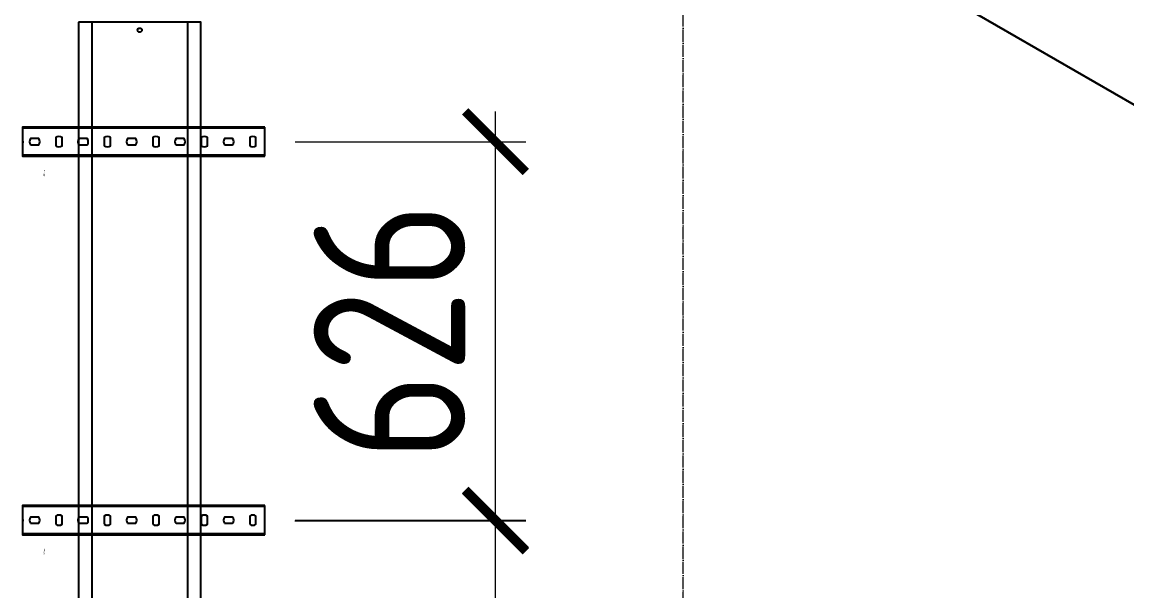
# Model space of a CAD drawing. Header units: millimetres. Extents: x -42533 to 645315, y 3457 to 82611.
# Drawn here: x 187699 to 189522, y 42735 to 43674 of the extents above; entities that cross this region are included whole.
import ezdxf
from ezdxf.enums import TextEntityAlignment as Align

# ---------------------------------------------------------------- set-up
doc = ezdxf.new("R2018")
doc.units = ezdxf.units.MM
doc.linetypes.add('ADSK_Линия сетки', pattern=[25, 20, -2.5, 0, -2.5])
doc.layers.add('00_00_потолок_Панели из стали', color=7, linetype='Continuous')
doc.layers.add('ЭОМ_Лотки рабочие', color=5, linetype='Continuous')
for name, color, linetype, lineweight in [('Двери', 7, 'Continuous', 9), ('Оси', 253, 'Continuous', 9), ('ШТРИХОВКА', 252, 'Continuous', 15)]:
    doc.layers.add(name, color=color, linetype=linetype, lineweight=lineweight)
doc.styles.get("Standard").update_dxf_attribs({"font": 'arial.ttf'})
doc.styles.add('М2', font='isocpeur.ttf', dxfattribs={"width": 0.8})
doc.dimstyles.new('М2-100', dxfattribs={"dimtxt": 250, "dimasz": 100, "dimexe": 50, "dimexo": 50, "dimgap": 50, "dimtad": 1, "dimdec": 0, "dimzin": 1, "dimtxsty": 'М2', "dimblk": 'ARCHTICK', "dimcen": 2.5, "dimdle": 50, "dimclre": 256, "dimclrt": 256, "dimadec": 0, "dimazin": 0, "dimtfac": 1, "dimtdec": 0, "dimtix": 1, "dimtmove": 1, "dimatfit": 3, "dimldrblk": 'NONE', "dimfxl": 1, "dimtolj": 1, "dimlwd": 9, "dimlwe": 9, "dimarcsym": 1})

# ---------------------------------------------------------------- blocks, each defined once
blk = doc.blocks.new('План 2 этажа')
at = {"layer": 'Двери', "color": 8, "lineweight": 30}
blk.add_line((39587.923, 12549.356), (40329.24, 12121.356), dxfattribs=at)
at = {"layer": 'Оси', "color": 8, "linetype": 'ADSK_Линия сетки'}
blk.add_line((39135.923, -5034.86), (39135.923, 20199.514), dxfattribs=at)
blk = doc.blocks.new('*U308')
at = {"color": 0, "linetype": 'Continuous', "lineweight": 25}
for p, q in [((-78.8, -1909.9), (-78.8, 0)), ((78.8, -1909.9), (78.8, 0))]:
    blk.add_line(p, q, dxfattribs=at)
blk.add_lwpolyline([(100.8, -1909.9), (100.8, 0), (-100.8, 0), (-100.8, -1909.9)], close=True, dxfattribs=at)
at = {"color": 0, "linetype": 'ByBlock', "lineweight": -2}
blk.add_circle((0, -1896.6), 3.5, dxfattribs=at)
at = {"color": 0, "flags": 9}
for tag, p in [('АРТИКУЛ', (-59.7, -11.8)), ('НАИМЕНОВАНИЕ', (-59.1, -7)), ('ПРИМЕЧАНИЕ', (-58.8, -17.3))]:
    blk.add_attdef(tag, text='', height=2.5, dxfattribs=at).set_placement(p, align=Align.TOP_LEFT)
at = {"color": 0, "lineweight": 30, "flags": 104}
for tag, p in [('ВЫСОТА', (-59.6, -20.9)), ('ДЛИНА', (-59.5, -36.1)), ('ТОЛЩИНА', (-59, -31)), ('ШИРИНА', (-58.9, -25.1))]:
    blk.add_attdef(tag, text='', height=2.5, dxfattribs=at).set_placement(p, align=Align.TOP_LEFT)
blk = doc.blocks.new('*U175')
at = {"color": 0, "linetype": 'ByBlock', "lineweight": -2}
for points in [[(24, -400), (24, 0), (-24, 0), (-24, -400)], [(-22.5, -400), (-22.5, 0)], [(22.5, -400), (22.5, 0)], [(-24, -400), (24, -400)]]:
    blk.add_lwpolyline(points, dxfattribs=at)
at = {"color": 254, "transparency": 33554483}
blk.add_lwpolyline([(0, 0.7), (0, -2.2)], dxfattribs=at)
at = {"color": 0, "linetype": 'ByBlock', "lineweight": -2}
for points in [[(-5.2, -13.3), (-5.2, -26.7, 0.345739), (5.2, -26.7), (5.2, -13.3, 0.345739)], [(-6.7, -54.8, 0.345739), (-6.7, -65.2), (6.7, -65.2, 0.345739), (6.7, -54.8)], [(-5.2, -93.3), (-5.2, -106.7, 0.345739), (5.2, -106.7), (5.2, -93.3, 0.345739)], [(-6.7, -134.8, 0.345739), (-6.7, -145.2), (6.7, -145.2, 0.345739), (6.7, -134.8)], [(-5.2, -173.3), (-5.2, -186.7, 0.345739), (5.2, -186.7), (5.2, -173.3, 0.345739)], [(-6.7, -214.8, 0.345739), (-6.7, -225.2), (6.7, -225.2, 0.345739), (6.7, -214.8)], [(-5.2, -253.3), (-5.2, -266.7, 0.345739), (5.2, -266.7), (5.2, -253.3, 0.345739)], [(-6.7, -294.8, 0.345739), (-6.7, -305.2), (6.7, -305.2, 0.345739), (6.7, -294.8)], [(-5.2, -333.3), (-5.2, -346.7, 0.345739), (5.2, -346.7), (5.2, -333.3, 0.345739)], [(-6.7, -374.8, 0.345739), (-6.7, -385.2), (6.7, -385.2, 0.345739), (6.7, -374.8)]]:
    blk.add_lwpolyline(points, format="xyb", close=True, dxfattribs=at)
at = {"flags": 9}
for tag, p in [('НАИМЕНОВАНИЕ', (-58.2, -19.4)), ('АРТИКУЛ', (-58.9, -24.5)), ('ПРИМЕЧАНИЕ', (-58.3, -30.8))]:
    blk.add_attdef(tag, p, '', height=2.5, dxfattribs=at)
at = {"lineweight": 30, "flags": 104}
blk.add_attdef('ДЛИНА', text='', height=2.5, dxfattribs=at).set_placement((-57.7, -34.6), align=Align.TOP_LEFT)
blk = doc.blocks.new('_ArchTick')
at = {"color": 0, "linetype": 'ByBlock', "lineweight": 70, "const_width": 0.15}
blk.add_lwpolyline([(-0.5, -0.5), (0.5, 0.5)], dxfattribs=at)
blk = doc.blocks.new('*D727')
at = {"layer": '00_00_потолок_Панели из стали', "color": 0, "lineweight": 9, "transparency": 16777216}
blk.add_line((188479.8, 42001.8), (188479.8, 42902), dxfattribs=at)
at = {"layer": '00_00_потолок_Панели из стали', "lineweight": 9, "transparency": 16777216}
for p, q in [((188149.4, 42852), (188529.8, 42852)), ((188148.7, 42051.8), (188529.8, 42051.8))]:
    blk.add_line(p, q, dxfattribs=at)
at = {"layer": 'Defpoints', "color": 0, "transparency": 16777216}
for p in [(188099.4, 42852), (188479.8, 42852), (188098.7, 42051.8)]:
    blk.add_point(p, dxfattribs=at)
at = {"layer": '00_00_потолок_Панели из стали', "color": 0, "lineweight": 9, "transparency": 16777216, "xscale": 100, "yscale": 100, "zscale": 100}
for p, rotation in [((188479.8, 42852), 90), ((188479.8, 42051.8), 270)]:
    blk.add_blockref('_ArchTick', p, dxfattribs=dict(at, rotation=rotation))
at = {"layer": '00_00_потолок_Панели из стали', "transparency": 16777216, "insert": (188304.8, 42451.9), "char_height": 250, "attachment_point": 5, "rotation": 90, "style": 'М2'}
blk.add_mtext('\\A1;800', dxfattribs=at)
blk = doc.blocks.new('_None')
blk = doc.blocks.new('*D729')
at = {"layer": '00_00_потолок_Панели из стали', "color": 0, "lineweight": 9, "transparency": 16777216}
blk.add_line((188479.8, 42800.7), (188479.8, 43526.7), dxfattribs=at)
at = {"layer": '00_00_потолок_Панели из стали', "lineweight": 9, "transparency": 16777216}
for p, q in [((188149.4, 43476.7), (188529.8, 43476.7)), ((188148.7, 42850.7), (188529.8, 42850.7))]:
    blk.add_line(p, q, dxfattribs=at)
at = {"layer": 'Defpoints', "color": 0, "transparency": 16777216}
for p in [(188099.4, 43476.7), (188479.8, 43476.7), (188098.7, 42850.7)]:
    blk.add_point(p, dxfattribs=at)
at = {"layer": '00_00_потолок_Панели из стали', "color": 0, "lineweight": 9, "transparency": 16777216, "xscale": 100, "yscale": 100, "zscale": 100}
for p, rotation in [((188479.8, 43476.7), 90), ((188479.8, 42850.7), 270)]:
    blk.add_blockref('_ArchTick', p, dxfattribs=dict(at, rotation=rotation))
at = {"layer": '00_00_потолок_Панели из стали', "transparency": 16777216, "insert": (188304.8, 43163.7), "char_height": 250, "attachment_point": 5, "rotation": 90, "style": 'М2'}
blk.add_mtext('\\A1;626', dxfattribs=at)

msp = doc.modelspace()

# ---------------------------------------------------------------- block references
at = {"layer": 'ШТРИХОВКА'}
msp.add_blockref('План 2 этажа', (149653.4, 31156.8), dxfattribs=at)

# ---------------------------------------------------------------- next in the draw order: block references
at = {"layer": 'ЭОМ_Лотки рабочие', "rotation": 180}
msp.add_blockref('*U308', (187892.8, 41764.2), dxfattribs=at)
at = {"layer": 'ЭОМ_Лотки рабочие'}
ref = msp.add_blockref('*U175', (187699.4, 43476.7), dxfattribs=dict(at, rotation=89.99999999999997))
lines = msp.add_mtext('400 мм', dxfattribs={"layer": '0', "insert": (187734, 43419), "char_height": 2.5, "attachment_point": 1, "rotation": 90})
ref.add_attrib('ДЛИНА', '', (187734, 43419), dxfattribs={"flags": 34}).embed_mtext(lines)
ref = msp.add_blockref('*U175', (187699.4, 42852), dxfattribs=dict(at, rotation=89.99999999999997))
lines = msp.add_mtext('400 мм', dxfattribs={"layer": '0', "insert": (187734, 42794.3), "char_height": 2.5, "attachment_point": 1, "rotation": 90})
ref.add_attrib('ДЛИНА', '', (187734, 42794.3), dxfattribs={"flags": 34}).embed_mtext(lines)

# ---------------------------------------------------------------- next in the draw order: dimensions: what is measured, and where the dimension line sits
at = {"layer": '00_00_потолок_Панели из стали'}
for base, p1, p2, picture, middle in [((188479.8, 43476.7), (188098.7, 42850.7), (188099.4, 43476.7), '*D729', (188304.8, 43163.7)), ((188479.8, 42852), (188098.7, 42051.8), (188099.4, 42852), '*D727', (188304.8, 42451.9))]:
    dim = msp.add_linear_dim(base=base, p1=p1, p2=p2, angle=270, dimstyle='М2-100', dxfattribs=at)
    dim.commit()
    dim.dimension.update_dxf_attribs({"geometry": picture, "text_midpoint": middle})

doc.saveas('drawing.dxf')
